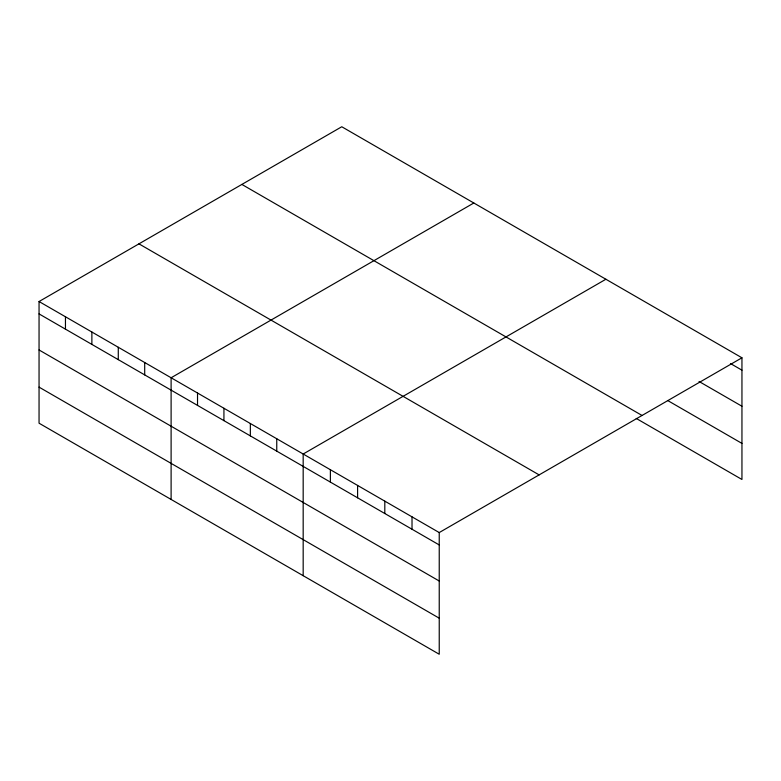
<?xml version="1.0" encoding="UTF-8"?>
<svg xmlns="http://www.w3.org/2000/svg" width="781" height="781" viewBox="0 0 781 781"><rect width="100%" height="100%" fill="white"/><g stroke="black" fill="none" stroke-linecap="round" stroke-linejoin="round"><path stroke-width="1.17" d="M39.05 301.525L439.234 532.564L439.234 654.244L39.05 423.204L39.05 301.525L341.766 126.756L741.95 357.796L741.95 479.475L636.242 418.44M473.823 203.001L171.107 377.77L171.107 499.45M605.89 279.247L303.174 454.015L303.174 575.695M439.234 532.564L741.95 357.796M730.44 363.526L741.95 370.174M699.034 381.47L741.95 406.237M667.638 400.497L741.95 443.403M241.866 184.423L642.05 415.472M138.95 243.848L539.134 474.897M39.05 313.903L439.234 544.943M39.05 349.966L439.234 581.015M39.05 387.132L439.234 618.181M412.017 516.856L412.017 529.235M384.808 501.148L384.808 513.517M357.6 485.44L357.6 497.809M330.383 469.723L330.383 482.102M276.757 438.766L276.757 451.135M250.35 423.517L250.35 435.886M223.932 408.268L223.932 420.647M197.525 393.019L197.525 405.398M144.7 362.521L144.7 374.9M118.282 347.272L118.282 359.65M91.875 332.023L91.875 344.401M65.458 316.774L65.458 329.152"/></g></svg>
